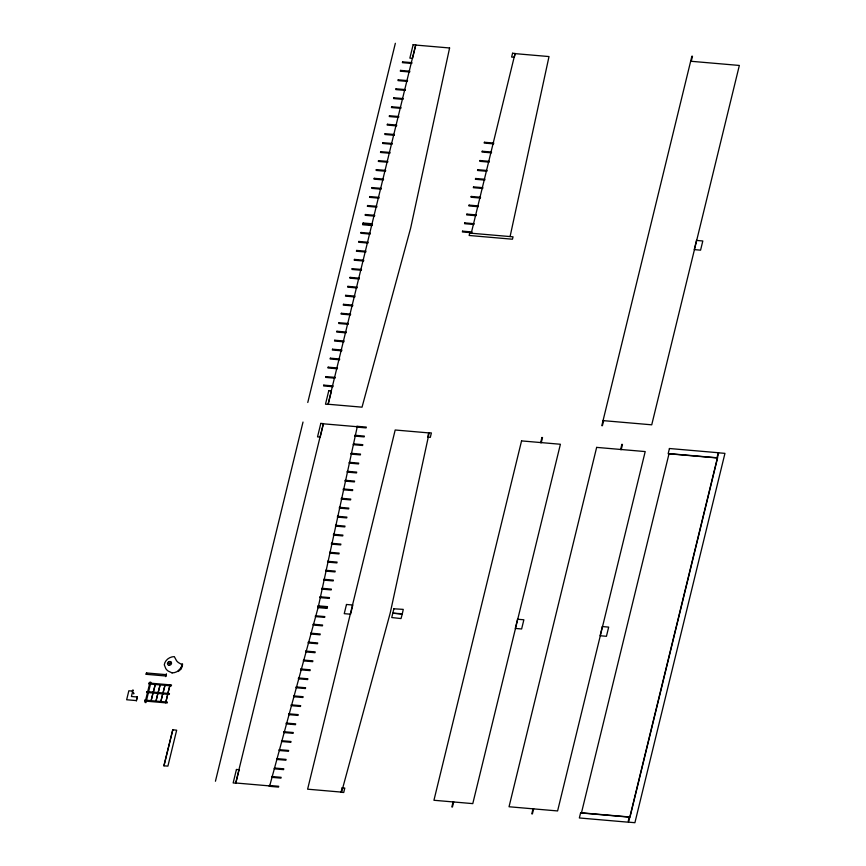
<?xml version="1.0" encoding="UTF-8"?>
<svg xmlns="http://www.w3.org/2000/svg" width="866" height="866" viewBox="0 0 866 866"><rect width="100%" height="100%" fill="white"/><g stroke="black" fill="none" stroke-linecap="round" stroke-linejoin="round"><path stroke-width="1.3" d="M182.38 665.521L182.423 665.315A5.499 4.676 -26.2 0 0 182.466 663.8L182.087 663.865A6.365 5.412 -26.2 0 1 182.076 664.558L182.066 664.644A5.759 4.893 -26.2 0 1 181.892 665.662L181.849 665.737A6.441 5.477 -26.2 0 0 181.752 666.041L181.741 666.095A3.691 3.139 -26.2 0 1 181.589 666.539L181.416 666.928M510.085 236.57L549.012 56.561L515.021 53.627L471.245 233.225M132.238 691.068L133.039 689.91L131.416 696.502L137.239 697M146.246 674.311L146.635 672.969M153.239 692.075L155.231 684.605L153.401 692.086M158.099 692.497L160.08 685.028L158.261 692.508M162.949 692.919L164.941 685.45L163.111 692.93M167.809 693.33L169.79 685.861M165.655 702.824L170.039 684.865M172.778 729.778L163.836 765.836L167.907 766.107L176.664 730.19L172.637 729.767M164.02 765.771L172.778 729.854M215.439 781.24L303.013 422.045M307.776 402.484L395.351 43.3M181.362 667.047L181.254 667.296A7.859 6.679 -26.2 0 1 179.803 669.418L179.338 669.938A3.919 3.323 -26.2 0 1 178.786 670.457L178.786 670.446M178.623 670.565L178.115 671.486L179.24 670.663A25.969 22.072 -26.2 0 0 180.139 669.862L180.561 669.44A4.752 4.038 -26.2 0 0 181.102 668.758M690.797 61.259L739.347 65.448L651.73 424.816L603.18 420.627M690.613 61.41L691.209 61.464L692.486 56.247L691.891 56.193L601.816 425.661L602.4 425.704L603.678 420.497L603.082 420.443M362.941 223.807L372.261 224.608M362.908 223.937L372.228 224.749M317.963 606.644L327.283 607.445M317.93 606.774L327.251 607.575M166.055 674.646L146.43 672.947L146.094 674.3L165.731 675.989M132.747 691.111L128.839 690.776L126.653 699.76L136.363 700.594M167.723 694.348L165.904 701.828M182.315 665.521A10.684 9.082 -26.2 0 1 181.124 668.769M357.257 426.721L318.331 606.741L269.683 785.917L235.704 782.983L323.267 423.799L357.257 426.721M449.595 47.976L410.668 227.996L362.031 407.172L328.041 404.238L415.615 45.054L449.595 47.976M429.179 432.935L390.241 612.944L341.605 792.119L307.614 789.186L395.188 430.001L429.179 432.935M393.878 608.787L391.746 617.545L401.023 618.562L402.214 614.2L392.926 613.182L402.322 613.767L403.264 609.383L393.878 608.787M133.418 692.616L133.732 693.72L133.418 692.616M137.326 696.805L136.373 700.713L137.326 696.805M144.925 700.139L144.698 701.038L167.127 702.965L167.355 702.066L144.925 700.139M147.025 691.588L146.809 692.486L169.238 694.424L169.455 693.525L147.025 691.588M149.093 683.047L148.865 683.945L171.295 685.872L171.522 684.974L149.093 683.047M149.98 682.267L145.055 702.488L145.975 702.575L150.911 682.343L149.98 682.267M153.001 693.071L151.171 700.551L153.001 693.071M157.85 693.493L156.032 700.973L157.85 693.493M166.24 674.094L165.623 676.617L166.359 674.105M162.711 693.915L160.881 701.395L162.711 693.915M363.135 222.995L362.713 224.749L372.034 225.561L372.456 223.807L363.135 222.995M323.787 385.121L323.592 385.933L332.912 386.734L333.107 385.922L323.787 385.121M325.865 376.58L325.67 377.392L334.99 378.193L335.185 377.381L325.865 376.58M328.16 367.162L327.965 367.974L337.285 368.775L337.48 367.963L328.16 367.162M330.357 358.178L330.152 358.989L339.472 359.791L339.678 358.989L330.357 358.178M332.544 349.204L332.349 350.016L341.669 350.817L341.864 350.005L332.544 349.204M334.731 340.219L334.536 341.031L343.856 341.832L344.051 341.02L334.731 340.219M336.917 331.245L336.722 332.046L346.043 332.858L346.238 332.046L336.917 331.245M339.007 322.704L338.801 323.516L348.121 324.317L348.327 323.505L339.007 322.704M341.301 313.286L341.107 314.087L350.427 314.899L350.622 314.087L341.301 313.286M343.488 304.302L343.293 305.113L352.614 305.915L352.808 305.103L343.488 304.302M345.675 295.317L345.48 296.129L354.8 296.941L354.995 296.129L345.675 295.317M347.872 286.343L347.667 287.155L356.987 287.956L357.193 287.144L347.872 286.343M350.059 277.358L349.864 278.17L359.184 278.982L359.379 278.17L350.059 277.358M352.181 268.655L351.986 269.467L361.306 270.268L361.501 269.456L352.181 268.655M354.432 259.399L354.237 260.211L363.558 261.012L363.752 260.211L354.432 259.399M356.63 250.426L356.424 251.237L365.744 252.038L365.95 251.227L356.63 250.426M358.816 241.441L358.621 242.253L367.942 243.054L368.137 242.253L358.816 241.441M361.003 232.467L360.808 233.279L370.128 234.08L370.323 233.268L361.003 232.467M365.376 214.508L365.181 215.32L374.502 216.121L374.707 215.309L365.376 214.508M367.574 205.523L367.368 206.335L376.699 207.136L376.894 206.325L367.574 205.523M369.76 196.55L369.565 197.351L378.886 198.162L379.081 197.351L369.76 196.55M371.947 187.565L371.752 188.377L381.072 189.178L381.267 188.366L371.947 187.565M374.209 178.309L374.004 179.121L383.324 179.922L383.53 179.11L374.209 178.309M376.331 169.606L376.125 170.418L385.457 171.219L385.651 170.407L376.331 169.606M378.518 160.621L378.323 161.433L387.643 162.245L387.838 161.433L378.518 160.621M380.704 151.647L380.51 152.459L389.83 153.26L390.025 152.448L380.704 151.647M382.891 142.663L382.696 143.475L392.017 144.286L392.222 143.475L382.891 142.663M385.089 133.689L384.883 134.501L394.214 135.302L394.409 134.49L385.089 133.689M387.383 124.26L387.189 125.072L396.509 125.884L396.704 125.072L387.383 124.26M389.462 115.73L389.267 116.542L398.587 117.343L398.782 116.531L389.462 115.73M391.649 106.745L391.454 107.557L400.774 108.358L400.98 107.557L391.649 106.745M393.846 97.771L393.64 98.583L402.971 99.384L403.166 98.572L393.846 97.771M396.033 88.787L395.838 89.599L405.158 90.4L405.353 89.588L396.033 88.787M398.219 79.813L398.024 80.614L407.345 81.426L407.54 80.614L398.219 79.813M400.514 70.384L400.319 71.196L409.64 71.997L409.835 71.196L400.514 70.384M402.603 61.854L402.398 62.655L411.718 63.467L411.924 62.655L402.603 61.854M236.44 769.473L233.16 782.951L235.823 783.178L239.113 769.712L236.44 769.473M320.81 423.398L317.53 436.875L320.204 437.103L323.483 423.636L320.81 423.398M328.777 390.728L325.497 404.195L328.171 404.433L331.451 390.956L328.777 390.728M413.158 44.653L409.867 58.119L412.541 58.358L415.821 44.88L413.158 44.653M269.391 785.473L269.196 786.285L278.516 787.097L278.711 786.285L269.391 785.473M356.965 426.288L356.77 427.1L366.091 427.901L366.286 427.09L356.965 426.288M271.827 776.521L271.621 777.332L280.941 778.133L281.147 777.322L271.827 776.521M355.017 435.284L354.822 436.096L364.142 436.908L364.337 436.096L355.017 435.284M274.457 768.023L274.251 768.835L283.583 769.636L283.777 768.824L274.457 768.023M276.774 758.605L276.568 759.417L285.888 760.218L286.094 759.417L276.774 758.605M351.206 453.297L351.011 454.109L360.332 454.91L360.527 454.098L351.206 453.297M353.48 443.879L353.285 444.691L362.605 445.492L362.8 444.68L353.48 443.879M279.328 749.664L279.133 750.476L288.454 751.277L288.649 750.465L279.328 749.664M349.388 462.314L349.193 463.115L358.513 463.927L358.708 463.115L349.388 462.314M281.699 740.701L281.504 741.502L290.824 742.314L291.019 741.502L281.699 740.701M347.374 471.299L347.179 472.111L356.5 472.923L356.695 472.111L347.374 471.299M283.961 731.727L283.767 732.528L293.087 733.34L293.282 732.528L283.961 731.727M345.263 480.294L345.069 481.095L354.389 481.907L354.584 481.095L345.263 480.294M286.343 723.078L286.148 723.889L295.468 724.69L295.663 723.879L286.343 723.078M343.412 488.976L343.217 489.788L352.538 490.589L352.733 489.788L343.412 488.976M288.898 713.811L288.692 714.623L298.012 715.424L298.218 714.612L288.898 713.811M341.431 498.296L341.236 499.108L350.557 499.909L350.762 499.097L341.431 498.296M291.333 704.848L291.138 705.66L300.459 706.472L300.654 705.66L291.333 704.848M339.504 507.303L339.299 508.104L348.63 508.916L348.825 508.104L339.504 507.303M293.79 695.896L293.596 696.708L302.916 697.509L303.111 696.697L293.79 695.896M337.578 516.298L337.383 517.11L346.703 517.911L346.898 517.11L337.578 516.298M296.269 686.944L296.064 687.756L305.384 688.557L305.59 687.745L296.269 686.944M335.672 525.305L335.478 526.117L344.798 526.918L344.993 526.106L335.672 525.305M298.554 677.97L298.348 678.782L307.668 679.583L307.874 678.771L298.554 677.97M333.572 534.29L333.378 535.101L342.698 535.913L342.904 535.101L333.572 534.29M300.903 669.007L300.708 669.819L310.028 670.62L310.234 669.808L300.903 669.007M331.559 543.285L331.364 544.097L340.684 544.898L340.879 544.097L331.559 543.285M303.555 660.065L303.36 660.877L312.68 661.678L312.875 660.866L303.555 660.065M329.827 552.302L329.632 553.114L338.952 553.926L339.147 553.114L329.827 552.302M305.871 651.091L305.676 651.903L314.997 652.704L315.192 651.903L305.871 651.091M327.759 561.298L327.565 562.11L336.885 562.911L337.08 562.099L327.759 561.298M308.361 642.139L308.166 642.951L317.486 643.752L317.681 642.951L308.361 642.139M325.876 570.304L325.681 571.116L335.001 571.917L335.196 571.105L325.876 570.304M310.894 633.187L310.699 633.999L320.019 634.81L320.214 633.999L310.894 633.187M324.025 579.311L323.83 580.123L333.15 580.924L333.345 580.112L324.025 579.311M313.286 624.224L313.091 625.035L322.412 625.847L322.607 625.035L313.286 624.224M315.516 615.769L315.321 616.581L324.642 617.382L324.837 616.581L315.516 615.769M320.149 596.793L319.944 597.605L329.275 598.406L329.47 597.594L320.149 596.793M322.044 588.306L321.849 589.118L331.169 589.919L331.364 589.118L322.044 588.306M318.158 605.832L317.735 607.586L327.056 608.387L327.478 606.633L318.158 605.832M346.487 604.479L344.246 613.669L350.578 614.211L352.808 605.031L346.487 604.479M462.574 231.146L462.379 231.958L471.699 232.759L471.894 231.958L462.574 231.146M464.761 222.887L464.566 223.699L473.886 224.5L474.081 223.688L464.761 222.887M466.904 214.097L466.698 214.909L476.029 215.71L476.224 214.898L466.904 214.097M469.091 205.112L468.896 205.924L478.216 206.725L478.411 205.924L469.091 205.112M471.201 196.441L471.007 197.253L480.327 198.054L480.533 197.242L471.201 196.441M473.54 186.883L473.334 187.695L482.654 188.496L482.86 187.684L473.54 186.883M475.586 178.472L475.391 179.284L484.711 180.085L484.906 179.273L475.586 178.472M477.729 169.671L477.534 170.483L486.854 171.284L487.049 170.483L477.729 169.671M479.97 160.513L479.764 161.325L489.084 162.126L489.29 161.314L479.97 160.513M482.221 151.236L482.026 152.048L491.347 152.849L491.552 152.037L482.221 151.236M484.419 142.262L484.213 143.063L493.544 143.875L493.739 143.063L484.419 142.262M512.575 53.237L511.633 57.059L514.307 57.286L515.238 53.465L512.575 53.237M469.729 233.095L469.145 235.476L512.456 239.211L513.04 236.829L469.729 233.095M342.135 787.833L341.052 792.26L343.726 792.487L344.798 788.06L342.135 787.833M428.713 432.708L427.631 437.135L430.305 437.362L431.387 432.946L428.713 432.708M521.559 440.902L433.942 800.271L472.782 803.626L560.399 444.258L521.559 440.902M453.124 801.754L451.846 806.971L452.442 807.015L453.708 801.808L453.124 801.754M541.921 437.503L540.655 442.721L541.25 442.775L542.517 437.557L541.921 437.503M517.543 619.244L515.302 628.424L521.624 628.976L523.865 619.785L517.543 619.244M596.652 447.386L509.035 806.755L557.596 810.944L645.202 451.576L596.652 447.386M533.077 808.649L531.8 813.867L532.395 813.921L533.662 808.703L533.077 808.649M621.875 444.41L620.608 449.616L621.203 449.671L622.47 444.453L621.875 444.41M602.346 626.562L600.106 635.741L606.438 636.293L608.679 627.103L602.346 626.562M696.491 240.423L694.251 249.614L700.572 250.166L702.813 240.975L696.491 240.423M580.631 812.752L579.354 817.969L628.002 822.17L629.268 816.952L580.631 812.752M669.429 448.512L668.162 453.73L716.961 457.93L718.228 452.723L669.429 448.512M669.05 453.632L581.432 813.001L629.983 817.19L717.6 457.822L669.05 453.632M718.628 452.821L628.575 822.159L634.908 822.7L724.95 453.362L718.628 452.821M172.074 672.904L168.058 670.998A14.419 12.254 -26.2 0 1 165.807 668.649L164.28 664.796A9.234 7.848 -26.2 0 1 174.315 656.623L176.577 660.801A19.29 16.4 -26.2 0 0 178.342 662.522L182.109 664.731A9.234 7.848 -26.2 0 1 172.074 672.904M170.548 663.194A1.212 1.028 -26.2 0 0 170.505 661.7A1.331 1.137 -26.2 0 0 168.848 661.938A1.212 1.028 -26.2 0 0 168.881 663.421A1.212 1.028 -26.2 0 0 170.548 663.194M169.162 665.25A2.089 1.775 -26.2 0 0 171.414 662.555A2.089 1.775 -26.2 0 0 167.939 662.425A2.089 1.775 -26.2 0 0 169.162 665.25"/></g></svg>
